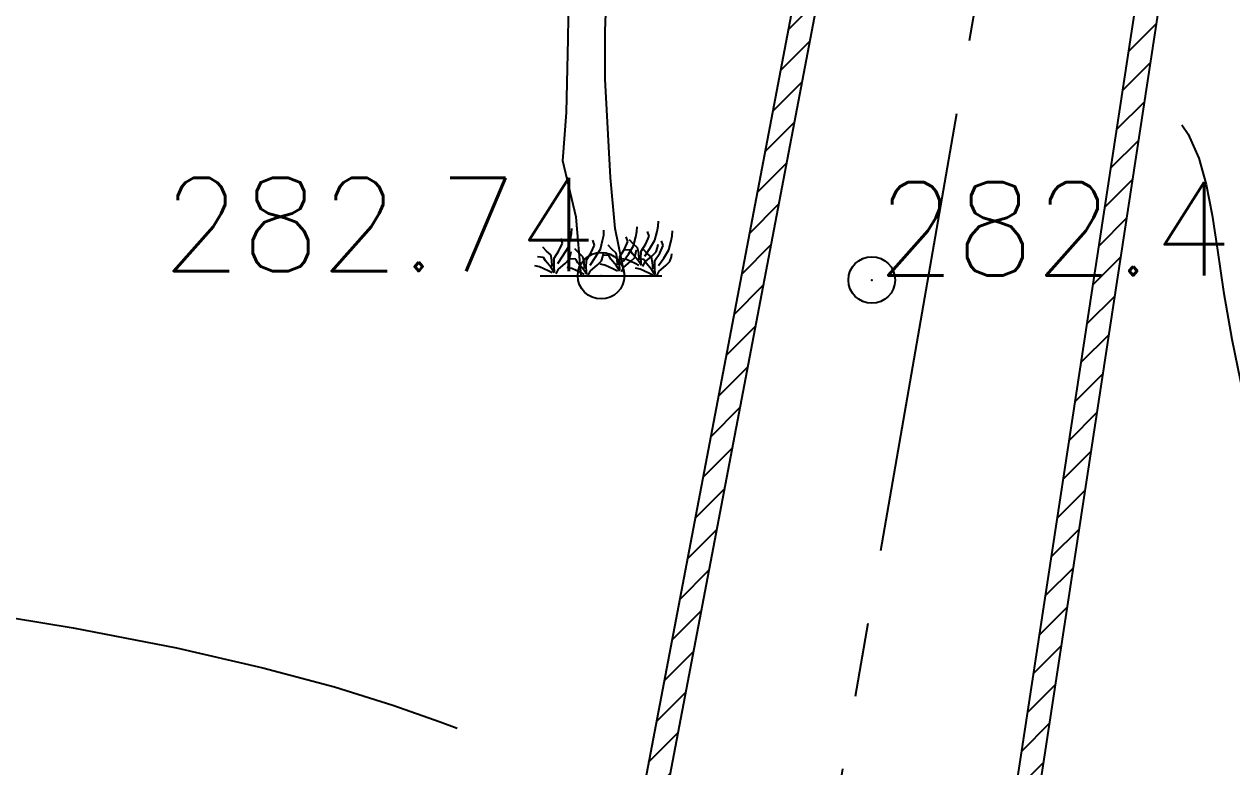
# Model space of a CAD drawing. Header units: millimetres. Extents: x 524954 to 526204, y 9523489 to 9524010.
# Drawn here: x 525739.33 to 525752.31, y 9523769.94 to 9523777.91 of the extents above; entities that cross this region are included whole.
import ezdxf
from ezdxf.enums import TextEntityAlignment as Align

# ---------------------------------------------------------------- set-up
doc = ezdxf.new("R2010")
doc.units = ezdxf.units.MM
doc.header["$PDMODE"] = 32
doc.header["$PDSIZE"] = 0.5
doc.linetypes.add('ACAD_ISO12W100', pattern=[21, 12, -3, 0, -3, 0, -3])
doc.linetypes.add('AXES2', pattern=[28.575, 19.05, -3.175, 3.175, -3.175])
for name, color, linetype in [('Arbre', 34, 'ACAD_ISO12W100'), ('Axe_Piste', 3, 'AXES2'), ('Cloture', 7, 'Continuous'), ('CN_01_00', 3, 'Continuous'), ('CN_02_00', 4, 'Continuous'), ('Murs', 1, 'Continuous'), ('TopoAlt', 3, 'Continuous'), ('TOPOJIS', 7, 'Continuous')]:
    doc.layers.add(name, color=color, linetype=linetype)
doc.styles.add('Simplex 1.0', font='Simplex.shx', dxfattribs={"width": 0.99, "height": 1})
pattern_1 = [(45, (0, 0), (-0.1767766952966, 0.1767766952966), [])]

# ---------------------------------------------------------------- blocks, each defined once
blk = doc.blocks.new('TCPOINT M')
at = {"color": 0}
blk.add_point((0, 0), dxfattribs=at)
at = {"layer": 'TopoAlt', "style": 'Simplex 1.0', "width": 0.99}
blk.add_attdef('ALT', (0.15, 0.15), '', height=1, dxfattribs=at)
blk = doc.blocks.new('v088')
at = {"linetype": 'Continuous'}
for p, q in [((0.045, 2.625), (0.064, 3.179)), ((-0.352, 2.542), (-0.344, 3.046)), ((0.043, 2.109), (0.045, 2.625)), ((-0.373, 1.752), (-0.352, 2.542)), ((0.102, 1.053), (0.043, 2.109)), ((-0.412, 1.235), (-0.373, 1.752)), ((-0.268, 0.628), (-0.412, 1.235)), ((0.151, 0.506), (0.102, 1.053)), ((-0.213, 0), (-0.268, 0.628)), ((0.256, 0), (0.151, 0.506)), ((-0.654, 0), (0.654, 0))]:
    blk.add_line(p, q, dxfattribs=at)
at = {"color": 3, "linetype": 'Continuous'}
for p, q in [((0.385, 0.474), (0.387, 0.526)), ((0.603, 0.474), (0.615, 0.531)), ((0.615, 0.531), (0.618, 0.584)), ((-0.416, 0.349), (-0.433, 0.399)), ((-0.353, 0.303), (-0.329, 0.397)), ((-0.329, 0.397), (-0.317, 0.454)), ((-0.317, 0.454), (-0.315, 0.507)), ((0.017, 0.377), (0.029, 0.435)), ((0.029, 0.435), (0.031, 0.488)), ((0.286, 0.368), (0.269, 0.418)), ((0.349, 0.322), (0.373, 0.416)), ((0.373, 0.416), (0.385, 0.474)), ((0.481, 0.344), (0.517, 0.426)), ((0.517, 0.426), (0.5, 0.476)), ((0.579, 0.38), (0.603, 0.474)), ((0.752, 0.373), (0.765, 0.43)), ((0.765, 0.43), (0.767, 0.483)), ((-0.587, 0.264), (-0.627, 0.308)), ((-0.541, 0.224), (-0.587, 0.264)), ((-0.502, 0.188), (-0.452, 0.267)), ((-0.452, 0.267), (-0.416, 0.349)), ((-0.409, 0.214), (-0.353, 0.303)), ((-0.327, 0.226), (-0.32, 0.26)), ((-0.24, 0.245), (-0.281, 0.288)), ((-0.106, 0.248), (-0.07, 0.329)), ((-0.07, 0.329), (-0.087, 0.38)), ((-0.063, 0.195), (-0.007, 0.284)), ((-0.007, 0.284), (0.017, 0.377)), ((0.115, 0.284), (0.075, 0.327)), ((0.161, 0.243), (0.115, 0.284)), ((0.2, 0.207), (0.25, 0.286)), ((0.25, 0.286), (0.286, 0.368)), ((0.315, 0.274), (0.25, 0.279)), ((0.293, 0.233), (0.349, 0.322)), ((0.346, 0.341), (0.305, 0.385)), ((0.337, 0.236), (0.315, 0.274)), ((0.392, 0.301), (0.346, 0.341)), ((0.375, 0.245), (0.382, 0.279)), ((0.404, 0.243), (0.392, 0.301)), ((0.428, 0.183), (0.43, 0.264)), ((0.43, 0.264), (0.481, 0.344)), ((0.495, 0.24), (0.454, 0.284)), ((0.469, 0.209), (0.524, 0.291)), ((0.524, 0.291), (0.579, 0.38)), ((0.591, 0.255), (0.606, 0.303)), ((0.606, 0.303), (0.613, 0.337)), ((0.63, 0.243), (0.666, 0.325)), ((0.666, 0.325), (0.649, 0.375)), ((0.673, 0.19), (0.728, 0.279)), ((0.728, 0.279), (0.752, 0.373)), ((-0.618, 0.197), (-0.683, 0.202)), ((-0.596, 0.159), (-0.618, 0.197)), ((-0.536, 0.087), (-0.596, 0.159)), ((-0.529, 0.166), (-0.541, 0.224)), ((-0.524, 0.099), (-0.529, 0.166)), ((-0.505, 0.106), (-0.502, 0.188)), ((-0.464, 0.132), (-0.409, 0.214)), ((-0.459, 0.072), (-0.387, 0.132)), ((-0.387, 0.132), (-0.341, 0.178)), ((-0.341, 0.178), (-0.327, 0.226)), ((-0.272, 0.178), (-0.337, 0.183)), ((-0.25, 0.139), (-0.272, 0.178)), ((-0.19, 0.067), (-0.25, 0.139)), ((-0.195, 0.204), (-0.24, 0.245)), ((-0.183, 0.147), (-0.195, 0.204)), ((-0.178, 0.079), (-0.183, 0.147)), ((-0.159, 0.087), (-0.156, 0.168)), ((-0.156, 0.168), (-0.106, 0.248)), ((-0.118, 0.113), (-0.063, 0.195)), ((-0.041, 0.113), (0.005, 0.159)), ((0.005, 0.159), (0.019, 0.207)), ((0.019, 0.207), (0.026, 0.24)), ((0.084, 0.216), (0.019, 0.221)), ((0.106, 0.178), (0.084, 0.216)), ((0.166, 0.106), (0.106, 0.178)), ((0.173, 0.185), (0.161, 0.243)), ((0.178, 0.118), (0.173, 0.185)), ((0.197, 0.125), (0.2, 0.207)), ((0.272, 0.173), (0.221, 0.183)), ((0.238, 0.151), (0.293, 0.233)), ((0.243, 0.091), (0.315, 0.151)), ((0.365, 0.13), (0.272, 0.173)), ((0.315, 0.151), (0.361, 0.197)), ((0.397, 0.163), (0.337, 0.236)), ((0.361, 0.197), (0.375, 0.245)), ((0.406, 0.108), (0.365, 0.13)), ((0.433, 0.108), (0.397, 0.163)), ((0.464, 0.173), (0.399, 0.178)), ((0.409, 0.175), (0.404, 0.243)), ((0.433, 0.113), (0.428, 0.183)), ((0.45, 0.099), (0.474, 0.149)), ((0.486, 0.135), (0.464, 0.173)), ((0.474, 0.149), (0.546, 0.209)), ((0.546, 0.063), (0.486, 0.135)), ((0.541, 0.2), (0.495, 0.24)), ((0.553, 0.142), (0.541, 0.2)), ((0.546, 0.209), (0.591, 0.255)), ((0.558, 0.075), (0.553, 0.142)), ((0.577, 0.082), (0.579, 0.163)), ((0.579, 0.163), (0.63, 0.243)), ((0.618, 0.108), (0.673, 0.19)), ((0.695, 0.108), (0.74, 0.154)), ((0.74, 0.154), (0.755, 0.202)), ((0.755, 0.202), (0.762, 0.236)), ((-0.661, 0.096), (-0.712, 0.106)), ((-0.567, 0.053), (-0.661, 0.096)), ((-0.527, 0.031), (-0.567, 0.053)), ((-0.5, 0.031), (-0.536, 0.087)), ((-0.5, 0.036), (-0.505, 0.106)), ((-0.483, 0.022), (-0.459, 0.072)), ((-0.315, 0.077), (-0.365, 0.087)), ((-0.221, 0.034), (-0.315, 0.077)), ((-0.18, 0.012), (-0.221, 0.034)), ((-0.154, 0.012), (-0.19, 0.067)), ((-0.154, 0.017), (-0.159, 0.087)), ((-0.137, 0.002), (-0.113, 0.053)), ((-0.113, 0.053), (-0.041, 0.113)), ((0.041, 0.115), (-0.01, 0.125)), ((0.135, 0.072), (0.041, 0.115)), ((0.175, 0.05), (0.135, 0.072)), ((0.202, 0.05), (0.166, 0.106)), ((0.202, 0.055), (0.197, 0.125)), ((0.219, 0.041), (0.243, 0.091)), ((0.421, 0.072), (0.37, 0.082)), ((0.514, 0.029), (0.421, 0.072)), ((0.555, 0.007), (0.514, 0.029)), ((0.582, 0.007), (0.546, 0.063)), ((0.582, 0.012), (0.577, 0.082)), ((0.599, -0.002), (0.623, 0.048)), ((0.623, 0.048), (0.695, 0.108))]:
    blk.add_line(p, q, dxfattribs=at)

msp = doc.modelspace()

# ---------------------------------------------------------------- hatches: boundary and pattern name
at = {"layer": 'Murs'}
h = msp.add_hatch(dxfattribs=at)
h.set_pattern_fill('_U', color=256, scale=0.25, angle=45, style=0, pattern_type=0)
h.set_pattern_definition(pattern_1)
h.paths.add_polyline_path([(525748.919, 9523783.74), (525744.777, 9523762.017), (525743.425, 9523755.732), (525741.259, 9523744.774), (525741.014, 9523744.823), (525743.18, 9523755.783), (525744.532, 9523762.067), (525748.673, 9523783.786)])
h = msp.add_hatch(dxfattribs=at)
h.set_pattern_fill('_U', color=256, scale=0.25, angle=45, style=0, pattern_type=0)
h.set_pattern_definition(pattern_1)
h.paths.add_polyline_path([(525783.633, 9523757.454), (525748.927, 9523762.76), (525752.047, 9523783.157), (525752.294, 9523783.119), (525749.212, 9523762.969), (525783.671, 9523757.701)])

# ---------------------------------------------------------------- linework, layer by layer
at = {"layer": 'Axe_Piste', "ltscale": 0.25, "flags": 128}
msp.add_lwpolyline([(525737.962, 9523716.104), (525743.499, 9523744.509), (525745.199, 9523754.446), (525745.199, 9523754.446), (525745.199, 9523754.446), (525746.844, 9523762.519), (525750.369, 9523782.804)], dxfattribs=at)
at = {"layer": 'Cloture', "flags": 128}
for points in [[(525749.534, 9523783.732), (525748.698, 9523783.919), (525744.532, 9523762.067), (525743.18, 9523755.783), (525741.014, 9523744.823)], [(525749.479, 9523783.488), (525748.896, 9523783.619), (525744.777, 9523762.017), (525743.425, 9523755.732), (525741.259, 9523744.774)], [(525783.633, 9523757.454), (525748.927, 9523762.76), (525752.047, 9523783.157)], [(525783.671, 9523757.701), (525749.212, 9523762.969), (525752.294, 9523783.119)]]:
    msp.add_lwpolyline(points, dxfattribs=at)
at = {"layer": 'CN_01_00', "elevation": 283, "flags": 128}
msp.add_lwpolyline([(525751.77, 9523776.833), (525751.838, 9523776.731), (525751.951, 9523776.476), (525752.032, 9523776.191), (525752.095, 9523775.863), (525752.153, 9523775.485), (525752.218, 9523775.044), (525752.306, 9523774.531), (525752.427, 9523773.936)], dxfattribs=at)
at = {"layer": 'CN_02_00', "elevation": 282, "flags": 128}
msp.add_lwpolyline([(525708.168, 9523777.894), (525711.301, 9523777.097), (525715.141, 9523776.151), (525718.864, 9523775.269), (525722.36, 9523774.485), (525725.543, 9523773.823), (525728.408, 9523773.273), (525730.973, 9523772.821), (525733.253, 9523772.448), (525735.265, 9523772.14), (525737.026, 9523771.878), (525738.553, 9523771.647), (525739.862, 9523771.431), (525740.97, 9523771.216), (525741.898, 9523771.003), (525742.666, 9523770.797), (525743.294, 9523770.602), (525743.803, 9523770.423), (525743.986, 9523770.352)], dxfattribs=at)

# ---------------------------------------------------------------- block references
at = {"layer": 'Arbre'}
msp.add_blockref('v088', (525745.531, 9523775.212), dxfattribs=at)
at = {"layer": 'TOPOJIS'}
ref = msp.add_blockref('TCPOINT M', (525745.531, 9523775.212, 282.74), dxfattribs=at)
ref.add_attrib('ALT', '282.74', dxfattribs={"layer": 'TopoAlt', "height": 1, "style": 'Simplex 1.0', "width": 0.99}).set_placement((525745.481, 9523775.262, 282.74), align=Align.RIGHT)
ref = msp.add_blockref('TCPOINT M', (525748.439, 9523775.166, 282.45), dxfattribs=at)
ref.add_attrib('ALT', '282.45', (525748.489, 9523775.216, 282.45), dxfattribs={"layer": 'TopoAlt', "height": 1, "style": 'Simplex 1.0', "width": 0.99})

doc.saveas('drawing.dxf')
